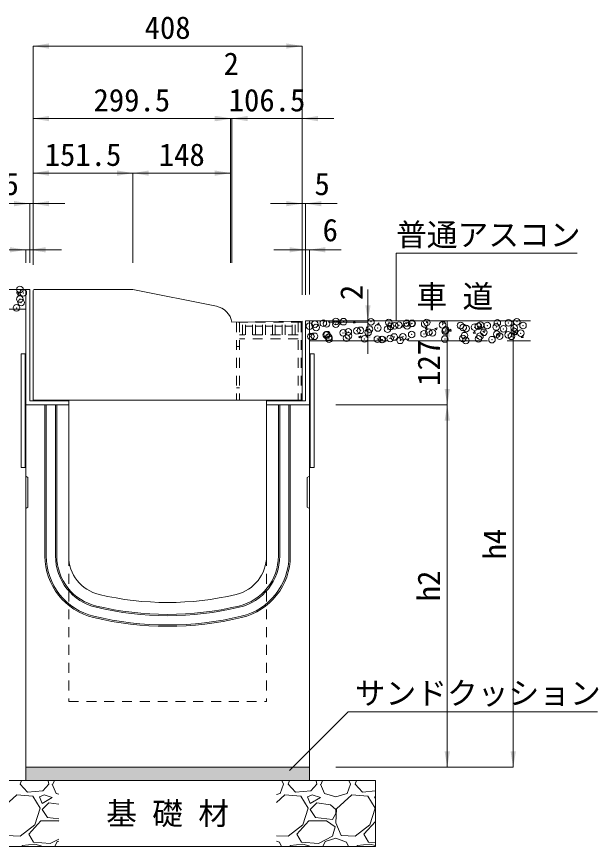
# Model space of a CAD drawing. Units: millimetres at full size, sheet at 1:20. Extents: x 0 to 8400, y 0 to 13400.
# Drawn here: x 2271 to 3153, y 10595 to 11854 of the extents above; entities that cross this region are included whole.
import ezdxf
from ezdxf.enums import TextEntityAlignment as Align

# ---------------------------------------------------------------- set-up
doc = ezdxf.new("R2010")
doc.units = ezdxf.units.MM
doc.header["$LTSCALE"] = 20
doc.header["$PDMODE"] = 32
doc.header["$PDSIZE"] = 10
doc.linetypes.add('DASHED', pattern=[7.5, 6, -1.5])
doc.linetypes.add('USER1', pattern=[1.35, 0.75, -0.6])
for name, color, linetype, lineweight in [('ハッチング', 7, 'Continuous', 13), ('ハッチング_基礎', 150, 'Continuous', 5), ('プレート', 3, 'Continuous', 9), ('寸法線', 7, 'Continuous', 13), ('引出線', 4, 'Continuous', 9), ('本体', 2, 'Continuous', 20), ('目地', 132, 'Continuous', 5), ('舗装・基礎', 3, 'Continuous', 20), ('ｸﾞﾚｰﾁﾝｸﾞ', 7, 'USER1', 9)]:
    doc.layers.add(name, color=color, linetype=linetype, lineweight=lineweight)
doc.layers.add('文字', color=7, linetype='Continuous')
doc.styles.add('ＭＳ ゴシック', font='')
doc.styles.get('ＭＳ ゴシック').set_extended_font_data('MS Gothic')

# ---------------------------------------------------------------- blocks, each defined once
blk = doc.blocks.new('filled_arrow')
at = {"color": 0, "linetype": 'Continuous', "lineweight": -2}
blk.add_solid([(7.5, 1.25), (0, 0), (7.5, -1.25)], dxfattribs=at)

msp = doc.modelspace()

# ---------------------------------------------------------------- hatches: boundary and pattern name
at = {"layer": 'ハッチング'}
msp.add_hatch(color=256, dxfattribs=at).paths.add_polyline_path([(2715, 10695.09), (2715, 10715.09), (2285, 10715.09), (2285, 10695.09)])

# ---------------------------------------------------------------- linework, layer by layer
for p, q in [((2271.07, 11434.15), (2273.52, 11437.07)), ((2271.07, 11434.15), (2274.11, 11433.89)), ((2272.23, 11431.78), (2276.75, 11431.08)), ((2272.24, 11431.78), (2276.19, 11435.9)), ((2274.08, 11433.88), (2273.5, 11437.07)), ((2276.75, 11431.07), (2276.19, 11435.9)), ((2781.19, 11389.52), (2783.34, 11392.08)), ((2784.2, 11389.25), (2783.68, 11392.08)), ((2916.09, 11388.76), (2919.27, 11392.08)), ((2920.6, 11388.06), (2920.14, 11392.08)), ((3021.76, 11392.08), (3023.14, 11391.15)), ((3023.14, 11391.15), (3023.46, 11392.08)), ((2758.91, 11388.68), (2761.44, 11386.97)), ((2758.93, 11388.71), (2762.48, 11390.07)), ((2761.44, 11386.97), (2762.47, 11390.04)), ((2781.19, 11389.52), (2784.22, 11389.25)), ((2817.62, 11386.33), (2820.07, 11389.25)), ((2817.62, 11386.33), (2820.66, 11386.07)), ((2820.64, 11386.06), (2820.05, 11389.24)), ((2831.92, 11384.61), (2834.45, 11382.9)), ((2831.93, 11384.64), (2835.49, 11386.01)), ((2834.45, 11382.9), (2835.48, 11385.97)), ((2854.06, 11383.14), (2856.51, 11386.06)), ((2854.06, 11383.14), (2857.1, 11382.88)), ((2857.07, 11382.87), (2856.49, 11386.06)), ((2890.5, 11379.96), (2892.95, 11382.88)), ((2890.5, 11379.96), (2893.53, 11379.69)), ((2893.51, 11379.68), (2892.92, 11382.87)), ((2904.93, 11380.54), (2907.45, 11378.83)), ((2904.94, 11380.57), (2908.5, 11381.94)), ((2907.45, 11378.83), (2908.48, 11381.9)), ((2916.09, 11388.77), (2920.61, 11388.07)), ((2926.93, 11376.77), (2929.38, 11379.69)), ((2929.95, 11376.5), (2929.36, 11379.68)), ((2970.3, 11380.36), (2974.82, 11379.66)), ((2970.31, 11380.36), (2974.26, 11384.48)), ((2974.82, 11379.65), (2974.26, 11384.48)), ((2716.23, 11372.29), (2718.76, 11370.59)), ((2716.24, 11372.32), (2719.8, 11373.69)), ((2718.76, 11370.59), (2719.79, 11373.66)), ((2789.24, 11368.22), (2791.76, 11366.52)), ((2789.25, 11368.26), (2792.81, 11369.62)), ((2791.76, 11366.52), (2792.79, 11369.59)), ((2926.93, 11376.77), (2929.97, 11376.5)), ((2963.37, 11373.58), (2965.82, 11376.5)), ((2963.37, 11373.58), (2966.41, 11373.31)), ((2966.38, 11373.31), (2965.8, 11376.49)), ((2977.93, 11376.47), (2980.46, 11374.77)), ((2977.95, 11376.5), (2981.5, 11377.87)), ((2980.46, 11374.77), (2981.49, 11377.84)), ((2999.81, 11370.39), (3002.26, 11373.31)), ((2999.81, 11370.39), (3002.84, 11370.13)), ((3002.82, 11370.12), (3002.23, 11373.31)), ((3024.52, 11371.95), (3028.48, 11376.07)), ((3024.52, 11371.95), (3029.04, 11371.25)), ((3029.04, 11371.25), (3028.47, 11376.07)), ((3036.25, 11367.21), (3038.69, 11370.12)), ((3036.25, 11367.2), (3039.28, 11366.94)), ((3039.26, 11366.93), (3038.67, 11370.12)), ((2862.24, 11364.15), (2864.77, 11362.45)), ((2862.26, 11364.19), (2865.81, 11365.55)), ((2864.77, 11362.45), (2865.8, 11365.52))]:
    msp.add_line(p, q, dxfattribs=at)
for p in [(2276.14, 11439.71), (2276.06, 11425.4), (2281.24, 11434.71), (2271.01, 11411.85), (2277.85, 11419.94), (2723.35, 11387.21), (2736.07, 11388.88), (2741.11, 11387.76), (2754.95, 11387.42), (2755.31, 11391.41), (2766.77, 11391.01), (2808.39, 11390.97), (2835.51, 11389.82), (2862.63, 11388.68), (2870.02, 11388.24), (2870.67, 11388.54), (2889.75, 11387.53), (2892.86, 11389.98), (2999.92, 11389.1), (3016.82, 11389.29), (3029.54, 11390.96), (2715.03, 11384.18), (2725.33, 11382.33), (2766.15, 11374.1), (2774.02, 11375.6), (2786.74, 11377.28), (2792.54, 11377.91), (2803.98, 11374.72), (2805.98, 11379.81), (2818.62, 11381.48), (2833.6, 11379.81), (2838.06, 11384.03), (2844.28, 11384.73), (2850.78, 11385.71), (2863.23, 11384.89), (2896.13, 11375.21), (2901.46, 11374.1), (2916.86, 11386.39), (2920.7, 11376.63), (2921.79, 11378.46), (2943.98, 11385.24), (2948.18, 11382.27), (2952.78, 11380.86), (2965.5, 11382.53), (2971.1, 11384.1), (2974.26, 11385.85), (2979.64, 11374.93), (2984.74, 11385.06), (2998.22, 11382.95), (3009.26, 11380.01), (3025.34, 11381.8), (3025.68, 11376), (3038.89, 11385.1), (2717.14, 11368.45), (2722.7, 11368.84), (2740.5, 11370.84), (2741.94, 11371.38), (2744.26, 11367.3), (2744.73, 11364.55), (2771.38, 11366.16), (2774.35, 11369.64), (2798.5, 11365.01), (2818, 11364.57), (2824.7, 11364), (2825.62, 11363.87), (2837.42, 11365.67), (2843.66, 11367.82), (2852.74, 11362.72), (2856.66, 11368.2), (2870.05, 11371.63), (2888.74, 11372.43), (2920.38, 11364.75), (2947.56, 11365.36), (2950.01, 11369.84), (2952.13, 11362.5), (2971.37, 11365.03), (2973.64, 11368.94), (2991.81, 11363.77), (2999.3, 11372.19), (3003.45, 11369.25), (3016.17, 11370.93), (3021.43, 11368.86), (3035.41, 11373.46)]:
    msp.add_point(p, dxfattribs=at)
at = {"layer": 'ハッチング_基礎'}
for p, q in [((2276.42, 10689.71), (2278.43, 10695.09)), ((2287.59, 10677.52), (2276.42, 10689.71)), ((2320.1, 10689.71), (2310.96, 10679.55)), ((2319.09, 10694.79), (2317.91, 10695.09)), ((2320.1, 10689.71), (2319.09, 10694.79)), ((2325.18, 10689.71), (2331.28, 10675.49)), ((2326.2, 10689.71), (2328.5, 10695.09)), ((2670.62, 10675.49), (2675.7, 10689.71)), ((2673.22, 10695.09), (2675.7, 10689.71)), ((2682.82, 10689.71), (2684.83, 10695.09)), ((2693.99, 10677.52), (2682.82, 10689.71)), ((2726.5, 10689.71), (2717.36, 10679.55)), ((2725.49, 10694.79), (2724.31, 10695.09)), ((2726.5, 10689.71), (2725.49, 10694.79)), ((2731.58, 10689.71), (2737.68, 10675.49)), ((2732.6, 10689.71), (2734.9, 10695.09)), ((2772.22, 10675.49), (2777.3, 10689.71)), ((2774.82, 10695.09), (2777.3, 10689.71)), ((2784.42, 10689.71), (2786.43, 10695.09)), ((2795.59, 10677.52), (2784.42, 10689.71)), ((2310.96, 10679.55), (2287.59, 10677.52)), ((2331.28, 10675.49), (2335, 10674.39)), ((2665, 10673.83), (2670.62, 10675.49)), ((2717.36, 10679.55), (2693.99, 10677.52)), ((2737.68, 10675.49), (2754.95, 10670.41)), ((2754.95, 10670.41), (2772.22, 10675.49)), ((2815, 10679.21), (2795.59, 10677.52)), ((2271.34, 10673.46), (2247.97, 10652.12)), ((2295.72, 10671.42), (2271.34, 10673.46)), ((2306.9, 10653.14), (2295.72, 10671.42)), ((2312.99, 10673.46), (2305.88, 10670.41)), ((2305.88, 10670.41), (2309.94, 10660.25)), ((2309.94, 10660.25), (2325.18, 10669.39)), ((2325.18, 10669.39), (2312.99, 10673.46)), ((2677.74, 10673.46), (2665, 10661.83)), ((2702.12, 10671.42), (2677.74, 10673.46)), ((2713.3, 10653.14), (2702.12, 10671.42)), ((2719.39, 10673.46), (2712.28, 10670.41)), ((2712.28, 10670.41), (2716.34, 10660.25)), ((2716.34, 10660.25), (2731.58, 10669.39)), ((2731.58, 10669.39), (2719.39, 10673.46)), ((2779.34, 10673.46), (2755.97, 10652.12)), ((2803.72, 10671.42), (2779.34, 10673.46)), ((2814.9, 10653.14), (2803.72, 10671.42)), ((2815, 10670.89), (2813.88, 10670.41)), ((2813.88, 10670.41), (2815, 10667.61)), ((2298.77, 10627.74), (2306.9, 10653.14)), ((2320.1, 10661.26), (2309.94, 10651.1)), ((2309.94, 10651.1), (2318.07, 10638.91)), ((2335, 10659.03), (2320.1, 10661.26)), ((2705.17, 10627.74), (2713.3, 10653.14)), ((2726.5, 10661.26), (2716.34, 10651.1)), ((2716.34, 10651.1), (2724.47, 10638.91)), ((2746.82, 10658.22), (2726.5, 10661.26)), ((2754.95, 10651.1), (2746.82, 10658.22)), ((2755.97, 10652.12), (2754.95, 10630.78)), ((2754.95, 10645.01), (2754.95, 10651.1)), ((2806.77, 10627.74), (2814.9, 10653.14)), ((2318.07, 10638.91), (2335, 10636.88)), ((2724.47, 10638.91), (2749.87, 10635.86)), ((2749.87, 10635.86), (2754.95, 10645.01)), ((2276.42, 10610.46), (2298.77, 10627.74)), ((2289.62, 10613.51), (2307.91, 10633.83)), ((2307.91, 10633.83), (2334.33, 10633.83)), ((2334.33, 10633.83), (2335, 10633.37)), ((2682.82, 10610.46), (2705.17, 10627.74)), ((2696.02, 10613.51), (2714.31, 10633.83)), ((2714.31, 10633.83), (2740.73, 10633.83)), ((2740.73, 10633.83), (2753.94, 10624.69)), ((2753.94, 10624.69), (2749.87, 10610.46)), ((2754.95, 10630.78), (2763.08, 10611.48)), ((2784.42, 10610.46), (2806.77, 10627.74)), ((2797.62, 10613.51), (2815, 10632.82)), ((2255.08, 10611.48), (2276.42, 10610.46)), ((2296.74, 10601.32), (2289.62, 10613.51)), ((2665, 10611.31), (2682.82, 10610.46)), ((2703.14, 10601.32), (2696.02, 10613.51)), ((2763.08, 10611.48), (2784.42, 10610.46)), ((2804.74, 10601.32), (2797.62, 10613.51)), ((2322.14, 10599.29), (2296.74, 10601.32)), ((2335, 10606.03), (2322.14, 10599.29)), ((2329.19, 10595.09), (2332.3, 10602.34)), ((2332.3, 10602.34), (2335, 10603.18)), ((2665, 10603.05), (2669.61, 10601.32)), ((2669.61, 10601.32), (2672.49, 10595.09)), ((2728.54, 10599.29), (2703.14, 10601.32)), ((2749.87, 10610.46), (2728.54, 10599.29)), ((2735.59, 10595.09), (2738.7, 10602.34)), ((2738.7, 10602.34), (2754.95, 10607.42)), ((2754.95, 10607.42), (2771.21, 10601.32)), ((2771.21, 10601.32), (2774.09, 10595.09)), ((2815, 10600.5), (2804.74, 10601.32)), ((2279.03, 10595.09), (2279.46, 10596.24)), ((2298.77, 10598.27), (2279.46, 10596.24)), ((2311.51, 10595.09), (2298.77, 10598.27)), ((2685.43, 10595.09), (2685.86, 10596.24)), ((2705.17, 10598.27), (2685.86, 10596.24)), ((2717.91, 10595.09), (2705.17, 10598.27)), ((2787.03, 10595.09), (2787.46, 10596.24)), ((2806.77, 10598.27), (2787.46, 10596.24)), ((2815, 10596.21), (2806.77, 10598.27))]:
    msp.add_line(p, q, dxfattribs=at)
at = {"layer": 'プレート'}
for p, q in [((2285, 11440.09), (2285, 11265.09)), ((2285, 11440.09), (2291, 11440.09)), ((2291, 11440.09), (2291, 11271.09)), ((2709, 11271.09), (2709, 11392.09)), ((2709, 11392.09), (2715, 11392.09)), ((2715, 11265.09), (2715, 11392.09)), ((2278, 11170.09), (2278, 11342.08)), ((2284, 11342.08), (2278, 11342.08)), ((2284, 11170.09), (2284, 11342.08)), ((2716, 11170.08), (2716, 11342.08)), ((2716, 11342.08), (2722, 11342.08)), ((2722, 11170.08), (2722, 11342.08)), ((2291, 11271.09), (2350, 11271.09)), ((2350, 11265.09), (2350, 11271.09)), ((2650, 11271.09), (2650, 11265.09)), ((2650, 11271.09), (2709, 11271.09)), ((2650, 11265.09), (2650, 11271.09)), ((2284, 11170.09), (2278, 11170.09)), ((2716, 11170.09), (2722, 11170.09)), ((2716, 11170.08), (2722, 11170.08))]:
    msp.add_line(p, q, dxfattribs=at)
at = {"layer": '寸法線'}
for p, q in [((2704, 11809.15), (2296, 11809.15)), ((2296, 11480.09), (2296, 11809.15)), ((2704, 11431.89), (2704, 11809.15)), ((2595.5, 11699.15), (2296, 11699.15)), ((2296, 11480.09), (2296, 11699.15)), ((2547.5, 11699.15), (2645.5, 11699.15)), ((2549.5, 11699.15), (2752, 11699.15)), ((2595.5, 11480.09), (2595.5, 11699.15)), ((2595.5, 11480.09), (2595.5, 11699.15)), ((2597.5, 11480.09), (2597.5, 11699.15)), ((2597.5, 11480.09), (2597.5, 11699.15)), ((2704, 11431.89), (2704, 11699.15)), ((2296, 11616.42), (2447.5, 11616.42)), ((2296, 11480.09), (2296, 11616.42)), ((2447.5, 11480.09), (2447.5, 11616.42)), ((2447.5, 11616.42), (2595.5, 11616.42)), ((2447.5, 11480.09), (2447.5, 11616.42)), ((2595.5, 11480.09), (2595.5, 11616.42)), ((2243, 11570.09), (2344, 11570.09)), ((2291, 11480.09), (2291, 11570.09)), ((2296, 11477.09), (2296, 11570.09)), ((2757, 11570.09), (2656, 11570.09)), ((2704, 11432.09), (2704, 11570.09)), ((2709, 11431.98), (2709, 11570.09)), ((2237, 11500.09), (2339, 11500.09)), ((2285, 11480.09), (2285, 11500.09)), ((2291, 11480.09), (2291, 11500.09)), ((2763, 11500.09), (2661, 11500.09)), ((2709, 11431.98), (2709, 11500.09)), ((2715, 11432.08), (2715, 11500.09)), ((2803.78, 11342.09), (2803.78, 11440.09)), ((2744, 11392.09), (3024, 11392.09)), ((2744, 11392.09), (2803.78, 11392.09)), ((2744, 11392.09), (2924, 11392.09)), ((2924, 11392.09), (2924, 11265.09)), ((3024, 11392.09), (3024, 10715.09)), ((2744, 11390.09), (2803.78, 11390.09)), ((2755, 11265.09), (2924, 11265.09)), ((2755, 11265.09), (2924, 11265.09)), ((2924, 11265.09), (2924, 10715.09)), ((2755, 10715.09), (2924, 10715.09)), ((2755, 10715.09), (3024, 10715.09))]:
    msp.add_line(p, q, dxfattribs=at)
at = {"layer": '引出線'}
for points in [[(2846.39, 11392.08), (2846.39, 11494.76), (3121.23, 11494.76)], [(2684.84, 10710.29), (2773.79, 10799.24), (3152.01, 10799.24)]]:
    msp.add_lwpolyline(points, dxfattribs=at)
at = {"layer": '本体'}
for p, q in [((2296, 11272.09), (2296, 11437.09)), ((2299, 11440.09), (2447.5, 11440.09)), ((2573.88, 11414.48), (2447.5, 11440.09)), ((2704, 11391.89), (2597.5, 11390.09)), ((2704, 11272.09), (2704, 11391.89)), ((2296, 11272.09), (2704, 11272.09)), ((2285, 11265.09), (2285, 10715.09)), ((2285, 11265.09), (2350, 11265.09)), ((2350, 11265.09), (2350, 11035.61)), ((2650, 11265.09), (2715, 11265.09)), ((2650, 11265.09), (2650, 11035.61)), ((2715, 11265.09), (2715, 10715.09)), ((2285, 10715.09), (2715, 10715.09))]:
    msp.add_line(p, q, dxfattribs=at)
at = {"layer": '本体', "lineweight": 9}
for p, q in [((2285, 11156.59), (2288.2, 11154.59)), ((2288.2, 11154.59), (2288.2, 11109.59)), ((2715, 11156.59), (2711.8, 11154.59)), ((2711.8, 11154.59), (2711.8, 11109.59)), ((2288.2, 11109.59), (2285, 11107.59)), ((2711.8, 11109.59), (2715, 11107.59))]:
    msp.add_line(p, q, dxfattribs=at)
at = {"layer": '本体', "linetype": 'USER1', "lineweight": 15}
for p, q in [((2350, 11035.61), (2350, 10815.09)), ((2650, 11035.61), (2650, 10815.09)), ((2350, 10815.09), (2650, 10815.09))]:
    msp.add_line(p, q, dxfattribs=at)
at = {"layer": '本体'}
for centre, radius, start, end in [((2299, 11437.09), 3, 90, 180), ((2567.92, 11385.08), 30, 9.60435, 78.54107), ((2410, 11035.61), 60, 180, 256.65764), ((2590, 11035.61), 60, 283.34236, 0), ((2500, 11415.09), 450, 256.65764, 283.34236)]:
    msp.add_arc(centre, radius, start, end, dxfattribs=at)
at = {"layer": '目地'}
for p, q in [((2314, 11265.09), (2314, 11035.61)), ((2316, 11265.09), (2316, 11035.61)), ((2330, 11265.09), (2330, 11035.61)), ((2332, 11265.09), (2332, 11035.61)), ((2668, 11035.61), (2668, 11265.09)), ((2670, 11035.61), (2670, 11265.09)), ((2684, 11035.61), (2684, 11265.09)), ((2686, 11035.61), (2686, 11265.09))]:
    msp.add_line(p, q, dxfattribs=at)
for centre, radius, start, end in [((2410, 11035.61), 96, 180, 256.65764), ((2410, 11035.61), 94, 180, 256.65764), ((2410, 11035.61), 80, 180, 256.65764), ((2410, 11035.61), 78, 180, 256.65764), ((2590, 11035.61), 78, 283.34236, 0), ((2590, 11035.61), 80, 283.34236, 0), ((2590, 11035.61), 94, 283.34236, 0), ((2590, 11035.61), 96, 283.34236, 0), ((2500, 11415.09), 470, 256.65764, 283.34236), ((2500, 11415.09), 468, 256.65764, 283.34236), ((2500, 11415.09), 486, 256.65764, 283.34236), ((2500, 11415.09), 484, 256.65764, 283.34236)]:
    msp.add_arc(centre, radius, start, end, dxfattribs=at)
at = {"layer": '舗装・基礎'}
for p, q in [((2285, 11440.09), (1940.29, 11440.09)), ((2715, 11392.08), (3050.32, 11392.08))]:
    msp.add_line(p, q, dxfattribs=at)
at = {"layer": '舗装・基礎', "linetype": 'DASHED', "lineweight": 13}
for p, q in [((2285, 11410.09), (1940.29, 11410.09)), ((2715, 11362.08), (3050.32, 11362.08))]:
    msp.add_line(p, q, dxfattribs=at)
at = {"layer": '舗装・基礎', "lineweight": 13}
for p, q in [((2715, 10715.09), (2285, 10715.09)), ((2285, 10715.09), (2285, 10695.09)), ((2715, 10715.09), (2715, 10695.09)), ((2815, 10695.09), (2185, 10695.09)), ((2815, 10695.09), (2815, 10595.09)), ((2815, 10595.09), (2185, 10595.09))]:
    msp.add_line(p, q, dxfattribs=at)
at = {"layer": 'ｸﾞﾚｰﾁﾝｸﾞ'}
for p, q in [((2702.5, 11390.09), (2604.5, 11390.09)), ((2604.5, 11390.09), (2604.5, 11272.09)), ((2609, 11390.09), (2609, 11272.09)), ((2613.5, 11371.09), (2613.5, 11390.09)), ((2618, 11371.09), (2618, 11390.09)), ((2618, 11384.09), (2628.6, 11384.09)), ((2628.6, 11371.09), (2628.6, 11390.09)), ((2633.1, 11371.09), (2633.1, 11390.09)), ((2633.1, 11384.09), (2643.7, 11384.09)), ((2643.7, 11371.09), (2643.7, 11390.09)), ((2648.2, 11371.09), (2648.2, 11390.09)), ((2648.2, 11384.09), (2658.8, 11384.09)), ((2658.8, 11371.09), (2658.8, 11390.09)), ((2663.3, 11371.09), (2663.3, 11390.09)), ((2663.3, 11384.09), (2673.9, 11384.09)), ((2673.9, 11371.09), (2673.9, 11390.09)), ((2678.4, 11371.09), (2678.4, 11390.09)), ((2678.4, 11384.09), (2689, 11384.09)), ((2689, 11371.09), (2689, 11390.09)), ((2693.5, 11371.09), (2693.5, 11390.09)), ((2698, 11390.09), (2698, 11272.09)), ((2702.5, 11390.09), (2702.5, 11272.09)), ((2698, 11371.09), (2609, 11371.09)), ((2698, 11365.09), (2609, 11365.09)), ((2609, 11353.59), (2604.5, 11353.59)), ((2609, 11290.59), (2604.5, 11290.59))]:
    msp.add_line(p, q, dxfattribs=at)

# ---------------------------------------------------------------- block references
at = {"layer": '寸法線', "xscale": 3.2, "yscale": 3.2}
for p in [(2296, 11809.15), (2296, 11699.15), (2597.5, 11699.15), (2704, 11699.15), (2296, 11616.42), (2447.5, 11616.42), (2296, 11570.09), (2709, 11570.09), (2291, 11500.09), (2715, 11500.09)]:
    msp.add_blockref('filled_arrow', p, dxfattribs=at)
for p, rotation in [((2704, 11809.15), 180), ((2595.5, 11699.15), 180), ((2595.5, 11699.15), 180), ((2597.5, 11699.15), 180), ((2447.5, 11616.42), 180), ((2595.5, 11616.42), 180), ((2291, 11570.09), 180), ((2704, 11570.09), 180), ((2285, 11500.09), 180), ((2709, 11500.09), 180), ((2803.78, 11392.09), 90), ((2924, 11392.09), 270), ((3024, 11392.09), 270), ((2803.78, 11390.09), 270), ((2924, 11265.09), 90), ((2924, 11265.09), 270), ((2924, 10715.09), 90), ((3024, 10715.09), 90)]:
    msp.add_blockref('filled_arrow', p, dxfattribs=dict(at, rotation=rotation))
at = {"layer": '引出線', "xscale": 0.133, "yscale": 0.133}
for p, rotation in [((2846.39, 11392.08), 90), ((2684.84, 10710.29), 45)]:
    msp.add_blockref('filled_arrow', p, dxfattribs=dict(at, rotation=rotation))

# ---------------------------------------------------------------- texts
at = {"layer": '寸法線', "style": 'ＭＳ ゴシック'}
for s, p in [('408', (2500, 11837.15)), ('2', (2596.5, 11782.38)), ('299.5', (2445.75, 11727.15)), ('106.5', (2650.75, 11727.15)), ('151.5', (2371.75, 11644.42)), ('148', (2521.5, 11644.42)), ('5', (2262.99, 11600.09)), ('5', (2734.28, 11600.09)), ('6', (2746.63, 11530.09))]:
    msp.add_text(s, height=34.18, dxfattribs=at).set_placement(p, align=Align.MIDDLE_CENTER)
for s, p in [('2', (2778.78, 11435.38)), ('127', (2896, 11328.59)), ('h4', (2996, 11053.59)), ('h2', (2896, 10990.09))]:
    msp.add_text(s, height=34.18, rotation=90, dxfattribs=at).set_placement(p, align=Align.MIDDLE_CENTER)
at = {"layer": '引出線', "style": 'ＭＳ ゴシック'}
for s, p in [('普通アスコン', (2846.39, 11539.97)), ('サンドクッション', (2783.79, 10844.63))]:
    msp.add_text(s, height=34.18, dxfattribs=at).set_placement(p, align=Align.TOP_LEFT)
at = {"layer": '文字', "style": 'ＭＳ ゴシック'}
for s, p in [('車 道', (2935.55, 11429.29)), ('基 礎 材', (2500, 10645.09))]:
    msp.add_text(s, height=34.18, dxfattribs=at).set_placement(p, align=Align.MIDDLE_CENTER)

doc.saveas('drawing.dxf')
